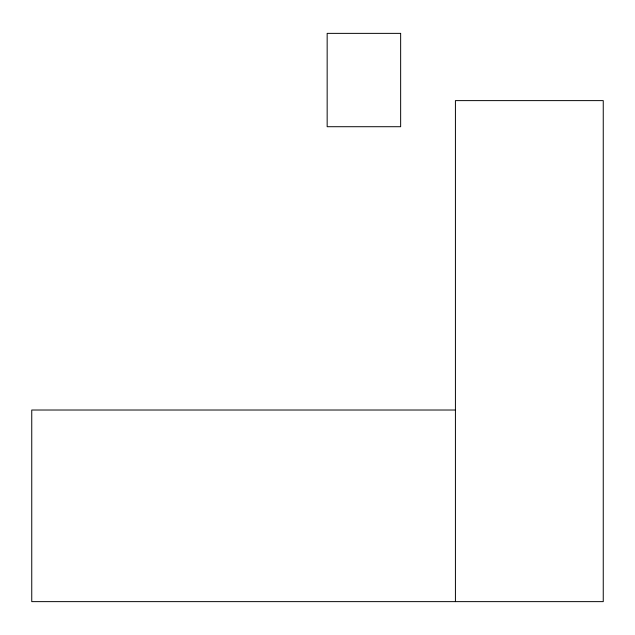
<?xml version="1.0" encoding="UTF-8"?>
<svg xmlns="http://www.w3.org/2000/svg" width="635" height="635" viewBox="0 0 635 635"><rect width="100%" height="100%" fill="white"/><g stroke="black" fill="none" stroke-linecap="round" stroke-linejoin="round"><path stroke-width="0.95" d="M455.422 410.019L31.75 410.019L31.75 601.631L603.25 601.631L603.25 100.616L455.422 100.616L455.422 601.631M400.645 33.369L327.16 33.369L327.16 126.714L400.645 126.714L400.645 33.369"/></g></svg>
